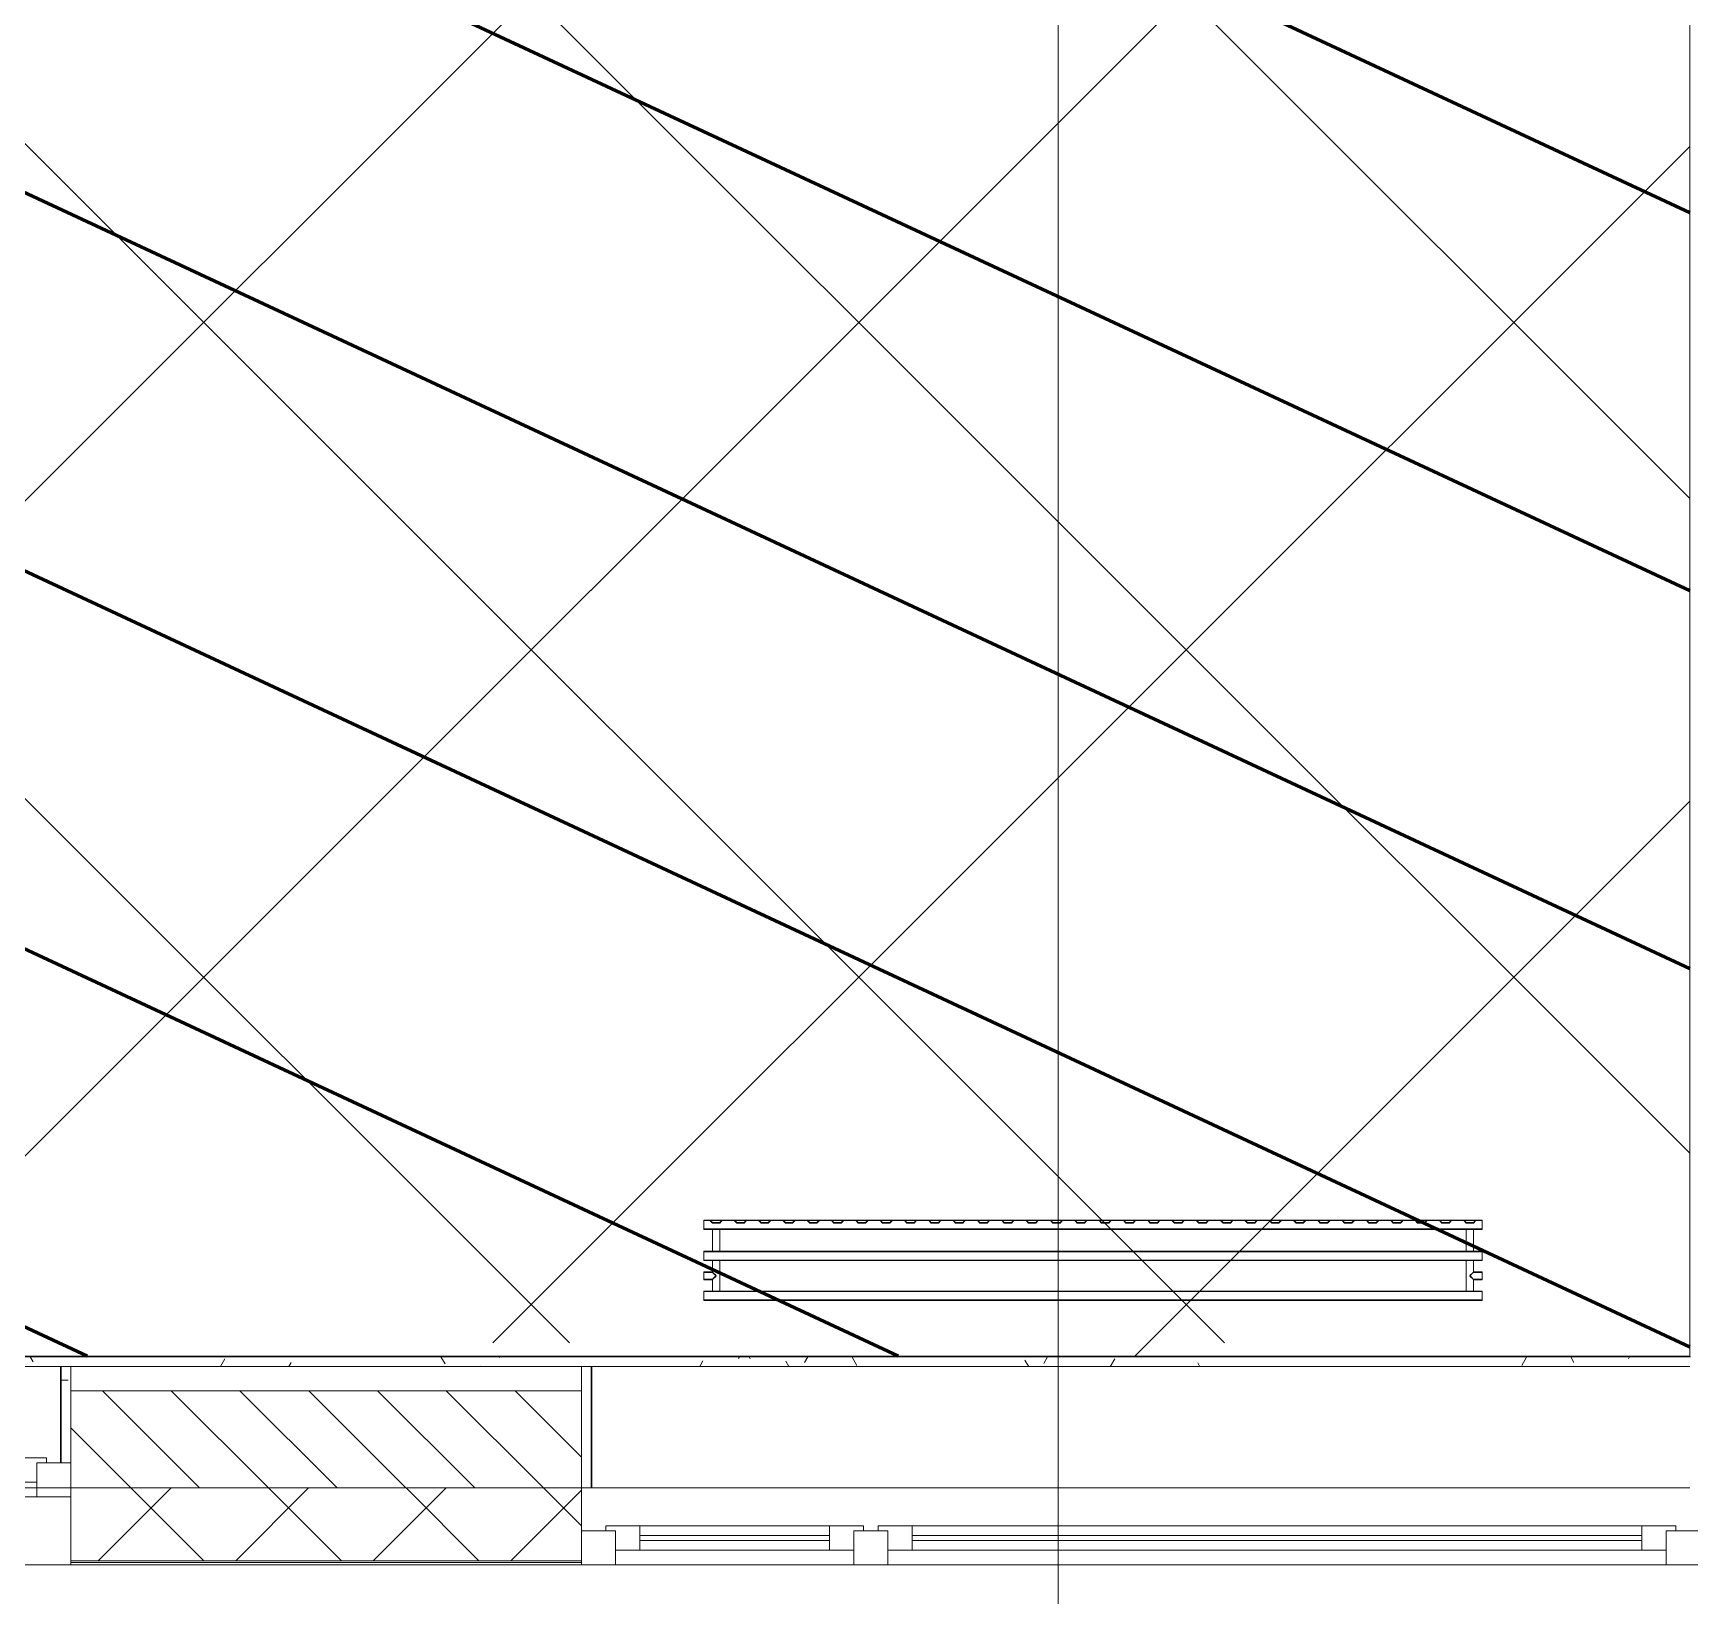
# Model space of a CAD drawing. Header units: millimetres. Extents: x -164500 to 426394, y -23753 to 102118.
# Drawn here: x 252475 to 255881, y -323 to 2892 of the extents above; entities that cross this region are included whole.
import ezdxf

# ---------------------------------------------------------------- set-up
doc = ezdxf.new("R2010")
doc.units = ezdxf.units.MM
for name, color, linetype, lineweight in [('0) шлифовка', 5, 'Continuous', 60), ('5.2) Л-1 Линолеум', 100, 'Continuous', 30), ('A-GLAZ', 7, 'Continuous', 9), ('A-GLAZ-1', 7, 'Continuous', 5), ('A-WALL', 7, 'Continuous', 5), ('I-WALL', 7, 'Continuous', 5), ('Оси', 7, 'Continuous', 9)]:
    doc.layers.add(name, color=color, linetype=linetype, lineweight=lineweight)
for name, color, linetype in [('2) защита вин плитк', 6, 'Continuous'), ('3.1) Наливной пол', 3, 'Continuous'), ('3.2.3) Нал-ой пол 4 вып', 3, 'Continuous')]:
    doc.layers.add(name, color=color, linetype=linetype)
for name, color, linetype, lineweight, true_color in [('A-WALL-1', 9, 'Continuous', 5, 0x808080), ('A-WALL-FNSH-1', 9, 'Continuous', 5, 0x808080), ('M-EQPM-1', 7, 'Continuous', 9, 0xb2b2b2)]:
    doc.layers.add(name, color=color, linetype=linetype, lineweight=lineweight, true_color=true_color)
pattern_1 = [(0, (148772.123, -0.94), (243.84, 60.96), [20.117, -162.763, 20.117, -162.763, -975.36]), (0, (148772.123, -0.94), (243.84, 60.96), [-365.76, 20.117, -345.643, 20.117, -162.763, -426.72]), (0, (148772.123, -0.94), (243.84, 60.96), [-914.4, 20.117, -101.803, 20.117, -284.683]), (120, (148863.563, 29.54), (-174.71291, 180.691634), [20.117, -162.763, 20.117, -162.763, -975.36]), (120, (148863.563, 29.54), (-174.71291, 180.691634), [-365.76, 20.117, -345.643, 20.117, -162.763, -426.72]), (120, (148863.563, 29.54), (-174.71291, 180.691634), [-914.4, 20.117, -101.803, 20.117, -284.683]), (240, (148894.043, 151.46), (-69.12709, -241.651634), [20.117, -162.763, 20.117, -162.763, -975.36]), (240, (148894.043, 151.46), (-69.12709, -241.651634), [-365.76, 20.117, -345.643, 20.117, -162.763, -426.72]), (240, (148894.043, 151.46), (-69.12709, -241.651634), [-914.4, 20.117, -101.803, 20.117, -284.683])]
pattern_2 = [(45, (240701.1, 10378.5), (-1347.04, 1347.04), [])]

# ---------------------------------------------------------------- blocks, each defined once
blk = doc.blocks.new('radiator_prado_classic_z_tip_30_po exemplyaru - Classic Z Тип 30-300-V484-Объем проектирования 2 этажа')
at = {"layer": 'M-EQPM-1'}
for p, q in [((0, 228), (0, 210)), ((1600, 228), (0, 228)), ((0, 210), (0, 228)), ((0, 228), (12.5, 228)), ((0, 210), (1600, 210)), ((17.8, 210), (0, 210)), ((12.5, 228), (37.5, 228)), ((37.5, 228), (12.5, 228)), ((12.5, 228), (37.5, 228)), ((12.5, 228), (17.5, 223)), ((12.5, 228), (17.5, 223)), ((32.5, 223), (17.5, 223)), ((17.5, 223), (32.5, 223)), ((17.5, 210), (17.5, 164)), ((17.5, 210), (17.5, 164)), ((17.8, 210), (17.5, 210)), ((17.5, 210), (17.8, 210)), ((17.8, 210), (17.5, 210)), ((17.5, 210), (32.5, 210)), ((18.5, 210), (17.8, 210)), ((17.8, 210), (18.5, 210)), ((26.9, 210), (17.8, 210)), ((21.2, 210), (18.5, 210)), ((18.5, 210), (32.2, 210)), ((26.9, 210), (21.2, 210)), ((30.3, 210), (26.9, 210)), ((32.2, 210), (26.9, 210)), ((32.2, 210), (30.3, 210)), ((32.5, 210), (32.2, 210)), ((32.2, 210), (32.5, 210)), ((32.5, 210), (32.2, 210)), ((1567.8, 210), (32.2, 210)), ((32.5, 223), (37.5, 228)), ((37.5, 228), (32.5, 223)), ((32.5, 164), (32.5, 210)), ((32.5, 164), (32.5, 210)), ((37.5, 228), (62.5, 228)), ((62.5, 228), (87.5, 228)), ((87.5, 228), (62.5, 228)), ((62.5, 228), (87.5, 228)), ((62.5, 228), (67.5, 223)), ((62.5, 228), (67.5, 223)), ((82.5, 223), (67.5, 223)), ((67.5, 223), (82.5, 223)), ((82.5, 223), (87.5, 228)), ((87.5, 228), (82.5, 223)), ((87.5, 228), (112.5, 228)), ((112.5, 228), (137.5, 228)), ((137.5, 228), (112.5, 228)), ((112.5, 228), (137.5, 228)), ((112.5, 228), (117.5, 223)), ((112.5, 228), (117.5, 223)), ((132.5, 223), (117.5, 223)), ((117.5, 223), (132.5, 223)), ((132.5, 223), (137.5, 228)), ((137.5, 228), (132.5, 223)), ((137.5, 228), (162.5, 228)), ((162.5, 228), (187.5, 228)), ((187.5, 228), (162.5, 228)), ((162.5, 228), (187.5, 228)), ((162.5, 228), (167.5, 223)), ((162.5, 228), (167.5, 223)), ((182.5, 223), (167.5, 223)), ((167.5, 223), (182.5, 223)), ((182.5, 223), (187.5, 228)), ((187.5, 228), (182.5, 223)), ((188.3, 228), (212.5, 228)), ((212.5, 228), (237.5, 228)), ((237.5, 228), (212.5, 228)), ((212.5, 228), (237.5, 228)), ((212.5, 228), (217.5, 223)), ((212.5, 228), (217.5, 223)), ((232.5, 223), (217.5, 223)), ((217.5, 223), (232.5, 223)), ((232.5, 223), (237.5, 228)), ((237.5, 228), (232.5, 223)), ((237.5, 228), (262.5, 228)), ((262.5, 228), (287.5, 228)), ((287.5, 228), (262.5, 228)), ((262.5, 228), (287.5, 228)), ((262.5, 228), (267.5, 223)), ((262.5, 228), (267.5, 223)), ((282.5, 223), (267.5, 223)), ((267.5, 223), (282.5, 223)), ((282.5, 223), (287.5, 228)), ((287.5, 228), (282.5, 223)), ((287.5, 228), (312.5, 228)), ((312.5, 228), (337.5, 228)), ((337.5, 228), (312.5, 228)), ((312.5, 228), (337.5, 228)), ((312.5, 228), (317.5, 223)), ((312.5, 228), (317.5, 223)), ((332.5, 223), (317.5, 223)), ((317.5, 223), (332.5, 223)), ((332.5, 223), (337.5, 228)), ((337.5, 228), (332.5, 223)), ((337.5, 228), (362.5, 228)), ((362.5, 228), (387.5, 228)), ((387.5, 228), (362.5, 228)), ((362.5, 228), (387.5, 228)), ((362.5, 228), (367.5, 223)), ((362.5, 228), (367.5, 223)), ((382.5, 223), (367.5, 223)), ((367.5, 223), (382.5, 223)), ((382.5, 223), (387.5, 228)), ((387.5, 228), (382.5, 223)), ((387.5, 228), (412.5, 228)), ((412.5, 228), (437.5, 228)), ((437.5, 228), (412.5, 228)), ((412.5, 228), (437.5, 228)), ((412.5, 228), (417.5, 223)), ((412.5, 228), (417.5, 223)), ((432.5, 223), (417.5, 223)), ((417.5, 223), (432.5, 223)), ((432.5, 223), (437.5, 228)), ((437.5, 228), (432.5, 223)), ((437.5, 228), (462.5, 228)), ((462.5, 228), (487.5, 228)), ((487.5, 228), (462.5, 228)), ((462.5, 228), (487.5, 228)), ((462.5, 228), (467.5, 223)), ((462.5, 228), (467.5, 223)), ((482.5, 223), (467.5, 223)), ((467.5, 223), (482.5, 223)), ((482.5, 223), (487.5, 228)), ((487.5, 228), (482.5, 223)), ((487.5, 228), (512.5, 228)), ((512.5, 228), (537.5, 228)), ((537.5, 228), (512.5, 228)), ((512.5, 228), (537.5, 228)), ((512.5, 228), (517.5, 223)), ((512.5, 228), (517.5, 223)), ((532.5, 223), (517.5, 223)), ((517.5, 223), (532.5, 223)), ((532.5, 223), (537.5, 228)), ((537.5, 228), (532.5, 223)), ((537.5, 228), (562.5, 228)), ((562.5, 228), (587.5, 228)), ((587.5, 228), (562.5, 228)), ((562.5, 228), (587.5, 228)), ((562.5, 228), (567.5, 223)), ((562.5, 228), (567.5, 223)), ((582.5, 223), (567.5, 223)), ((567.5, 223), (582.5, 223)), ((582.5, 223), (587.5, 228)), ((587.5, 228), (582.5, 223)), ((587.5, 228), (612.5, 228)), ((612.5, 228), (637.5, 228)), ((637.5, 228), (612.5, 228)), ((612.5, 228), (637.5, 228)), ((612.5, 228), (617.5, 223)), ((612.5, 228), (617.5, 223)), ((632.5, 223), (617.5, 223)), ((617.5, 223), (632.5, 223)), ((632.5, 223), (637.5, 228)), ((637.5, 228), (632.5, 223)), ((637.5, 228), (662.5, 228)), ((662.5, 228), (687.5, 228)), ((687.5, 228), (662.5, 228)), ((662.5, 228), (687.5, 228)), ((662.5, 228), (667.5, 223)), ((662.5, 228), (667.5, 223)), ((682.5, 223), (667.5, 223)), ((667.5, 223), (682.5, 223)), ((682.5, 223), (687.5, 228)), ((687.5, 228), (682.5, 223)), ((687.5, 228), (712.5, 228)), ((712.5, 228), (737.5, 228)), ((737.5, 228), (712.5, 228)), ((712.5, 228), (737.5, 228)), ((712.5, 228), (717.5, 223)), ((712.5, 228), (717.5, 223)), ((732.5, 223), (717.5, 223)), ((717.5, 223), (732.5, 223)), ((732.5, 223), (737.5, 228)), ((737.5, 228), (732.5, 223)), ((737.5, 228), (762.5, 228)), ((762.5, 228), (787.5, 228)), ((787.5, 228), (762.5, 228)), ((762.5, 228), (787.5, 228)), ((762.5, 228), (767.5, 223)), ((762.5, 228), (767.5, 223)), ((782.5, 223), (767.5, 223)), ((767.5, 223), (782.5, 223)), ((782.5, 223), (787.5, 228)), ((787.5, 228), (782.5, 223)), ((787.5, 228), (812.5, 228)), ((812.5, 228), (837.5, 228)), ((837.5, 228), (812.5, 228)), ((812.5, 228), (837.5, 228)), ((812.5, 228), (817.5, 223)), ((812.5, 228), (817.5, 223)), ((832.5, 223), (817.5, 223)), ((817.5, 223), (832.5, 223)), ((832.5, 223), (837.5, 228)), ((837.5, 228), (832.5, 223)), ((837.5, 228), (862.5, 228)), ((862.5, 228), (887.5, 228)), ((887.5, 228), (862.5, 228)), ((862.5, 228), (887.5, 228)), ((862.5, 228), (867.5, 223)), ((862.5, 228), (867.5, 223)), ((882.5, 223), (867.5, 223)), ((867.5, 223), (882.5, 223)), ((882.5, 223), (887.5, 228)), ((887.5, 228), (882.5, 223)), ((887.5, 228), (912.5, 228)), ((912.5, 228), (937.5, 228)), ((937.5, 228), (912.5, 228)), ((912.5, 228), (937.5, 228)), ((912.5, 228), (917.5, 223)), ((912.5, 228), (917.5, 223)), ((932.5, 223), (917.5, 223)), ((917.5, 223), (932.5, 223)), ((932.5, 223), (937.5, 228)), ((937.5, 228), (932.5, 223)), ((937.5, 228), (962.5, 228)), ((962.5, 228), (987.5, 228)), ((987.5, 228), (962.5, 228)), ((962.5, 228), (987.5, 228)), ((962.5, 228), (967.5, 223)), ((962.5, 228), (967.5, 223)), ((982.5, 223), (967.5, 223)), ((967.5, 223), (982.5, 223)), ((982.5, 223), (987.5, 228)), ((987.5, 228), (982.5, 223)), ((987.5, 228), (1012.5, 228)), ((1012.5, 228), (1037.5, 228)), ((1037.5, 228), (1012.5, 228)), ((1012.5, 228), (1037.5, 228)), ((1012.5, 228), (1017.5, 223)), ((1012.5, 228), (1017.5, 223)), ((1032.5, 223), (1017.5, 223)), ((1017.5, 223), (1032.5, 223)), ((1032.5, 223), (1037.5, 228)), ((1037.5, 228), (1032.5, 223)), ((1037.5, 228), (1062.5, 228)), ((1062.5, 228), (1087.5, 228)), ((1087.5, 228), (1062.5, 228)), ((1062.5, 228), (1087.5, 228)), ((1062.5, 228), (1067.5, 223)), ((1062.5, 228), (1067.5, 223)), ((1082.5, 223), (1067.5, 223)), ((1067.5, 223), (1082.5, 223)), ((1082.5, 223), (1087.5, 228)), ((1087.5, 228), (1082.5, 223)), ((1087.5, 228), (1112.5, 228)), ((1112.5, 228), (1137.5, 228)), ((1137.5, 228), (1112.5, 228)), ((1112.5, 228), (1137.5, 228)), ((1112.5, 228), (1117.5, 223)), ((1112.5, 228), (1117.5, 223)), ((1132.5, 223), (1117.5, 223)), ((1117.5, 223), (1132.5, 223)), ((1132.5, 223), (1137.5, 228)), ((1137.5, 228), (1132.5, 223)), ((1137.5, 228), (1162.5, 228)), ((1162.5, 228), (1187.5, 228)), ((1187.5, 228), (1162.5, 228)), ((1162.5, 228), (1187.5, 228)), ((1162.5, 228), (1167.5, 223)), ((1162.5, 228), (1167.5, 223)), ((1182.5, 223), (1167.5, 223)), ((1167.5, 223), (1182.5, 223)), ((1182.5, 223), (1187.5, 228)), ((1187.5, 228), (1182.5, 223)), ((1187.5, 228), (1212.5, 228)), ((1212.5, 228), (1237.5, 228)), ((1237.5, 228), (1212.5, 228)), ((1212.5, 228), (1237.5, 228)), ((1212.5, 228), (1217.5, 223)), ((1212.5, 228), (1217.5, 223)), ((1232.5, 223), (1217.5, 223)), ((1217.5, 223), (1232.5, 223)), ((1232.5, 223), (1237.5, 228)), ((1237.5, 228), (1232.5, 223)), ((1237.5, 228), (1262.5, 228)), ((1262.5, 228), (1287.5, 228)), ((1287.5, 228), (1262.5, 228)), ((1262.5, 228), (1287.5, 228)), ((1262.5, 228), (1267.5, 223)), ((1262.5, 228), (1267.5, 223)), ((1282.5, 223), (1267.5, 223)), ((1267.5, 223), (1282.5, 223)), ((1282.5, 223), (1287.5, 228)), ((1287.5, 228), (1282.5, 223)), ((1287.5, 228), (1312.5, 228)), ((1312.5, 228), (1337.5, 228)), ((1337.5, 228), (1312.5, 228)), ((1312.5, 228), (1337.5, 228)), ((1312.5, 228), (1317.5, 223)), ((1312.5, 228), (1317.5, 223)), ((1332.5, 223), (1317.5, 223)), ((1317.5, 223), (1332.5, 223)), ((1332.5, 223), (1337.5, 228)), ((1337.5, 228), (1332.5, 223)), ((1337.5, 228), (1362.5, 228)), ((1362.5, 228), (1387.5, 228)), ((1387.5, 228), (1362.5, 228)), ((1362.5, 228), (1387.5, 228)), ((1362.5, 228), (1367.5, 223)), ((1362.5, 228), (1367.5, 223)), ((1382.5, 223), (1367.5, 223)), ((1367.5, 223), (1382.5, 223)), ((1382.5, 223), (1387.5, 228)), ((1387.5, 228), (1382.5, 223)), ((1387.5, 228), (1412.5, 228)), ((1412.5, 228), (1437.5, 228)), ((1437.5, 228), (1412.5, 228)), ((1412.5, 228), (1437.5, 228)), ((1412.5, 228), (1417.5, 223)), ((1412.5, 228), (1417.5, 223)), ((1432.5, 223), (1417.5, 223)), ((1417.5, 223), (1432.5, 223)), ((1432.5, 223), (1437.5, 228)), ((1437.5, 228), (1432.5, 223)), ((1437.5, 228), (1462.5, 228)), ((1462.5, 228), (1487.5, 228)), ((1487.5, 228), (1462.5, 228)), ((1462.5, 228), (1487.5, 228)), ((1462.5, 228), (1467.5, 223)), ((1462.5, 228), (1467.5, 223)), ((1482.5, 223), (1467.5, 223)), ((1467.5, 223), (1482.5, 223)), ((1482.5, 223), (1487.5, 228)), ((1487.5, 228), (1482.5, 223)), ((1487.5, 228), (1512.5, 228)), ((1512.5, 228), (1537.5, 228)), ((1537.5, 228), (1512.5, 228)), ((1512.5, 228), (1537.5, 228)), ((1512.5, 228), (1517.5, 223)), ((1512.5, 228), (1517.5, 223)), ((1532.5, 223), (1517.5, 223)), ((1517.5, 223), (1532.5, 223)), ((1532.5, 223), (1537.5, 228)), ((1537.5, 228), (1532.5, 223)), ((1537.5, 228), (1562.5, 228)), ((1562.5, 228), (1587.5, 228)), ((1587.5, 228), (1562.5, 228)), ((1562.5, 228), (1587.5, 228)), ((1562.5, 228), (1567.5, 223)), ((1562.5, 228), (1567.5, 223)), ((1582.5, 223), (1567.5, 223)), ((1567.5, 223), (1582.5, 223)), ((1567.5, 210), (1567.5, 164)), ((1567.5, 210), (1567.5, 164)), ((1567.8, 210), (1567.5, 210)), ((1567.5, 210), (1582.5, 210)), ((1567.8, 210), (1567.5, 210)), ((1567.5, 210), (1567.8, 210)), ((1569.7, 210), (1567.8, 210)), ((1582.2, 210), (1567.8, 210)), ((1567.8, 210), (1576.9, 210)), ((1573.1, 210), (1569.7, 210)), ((1582.2, 210), (1573.1, 210)), ((1576.9, 210), (1582.2, 210)), ((1582.5, 210), (1582.2, 210)), ((1582.5, 210), (1582.2, 210)), ((1582.2, 210), (1582.5, 210)), ((1600, 210), (1582.2, 210)), ((1582.5, 223), (1587.5, 228)), ((1587.5, 228), (1582.5, 223)), ((1582.5, 164), (1582.5, 210)), ((1582.5, 164), (1582.5, 210)), ((1587.5, 228), (1600, 228)), ((1600, 210), (1600, 228)), ((1600, 228), (1600, 210)), ((1600, 164), (0, 164)), ((0, 164), (0, 146)), ((0, 146), (0, 164)), ((0, 164), (17.8, 164)), ((0, 146), (1600, 146)), ((18.5, 146), (0, 146)), ((17.8, 164), (17.5, 164)), ((17.5, 164), (17.8, 164)), ((17.8, 164), (17.5, 164)), ((17.5, 164), (32.5, 164)), ((17.5, 146), (17.5, 121.5)), ((17.5, 146), (17.5, 121.5)), ((17.5, 146), (18.5, 146)), ((18.5, 146), (17.5, 146)), ((17.5, 146), (18.5, 146)), ((32.5, 146), (17.5, 146)), ((32.2, 164), (17.8, 164)), ((17.8, 164), (19.7, 164)), ((32.2, 164), (17.8, 164)), ((18.5, 146), (32.2, 146)), ((23.1, 146), (18.5, 146)), ((18.5, 146), (30.3, 146)), ((19.7, 164), (23.1, 164)), ((23.1, 164), (26.9, 164)), ((25, 146), (23.1, 146)), ((32.2, 146), (25, 146)), ((26.9, 164), (32.2, 164)), ((30.3, 146), (32.2, 146)), ((32.5, 164), (32.2, 164)), ((32.2, 164), (32.5, 164)), ((32.5, 164), (32.2, 164)), ((32.2, 164), (1567.8, 164)), ((32.2, 146), (32.5, 146)), ((32.5, 146), (32.2, 146)), ((32.2, 146), (32.5, 146)), ((1567.8, 146), (32.2, 146)), ((32.5, 82), (32.5, 146)), ((32.5, 82), (32.5, 146)), ((1567.8, 164), (1567.5, 164)), ((1567.5, 164), (1582.5, 164)), ((1567.8, 164), (1567.5, 164)), ((1567.5, 164), (1567.8, 164)), ((1567.5, 146), (1567.5, 82)), ((1567.5, 146), (1567.5, 82)), ((1567.5, 146), (1567.8, 146)), ((1582.5, 146), (1567.5, 146)), ((1567.5, 146), (1567.8, 146)), ((1567.8, 146), (1567.5, 146)), ((1569.7, 164), (1567.8, 164)), ((1582.2, 164), (1567.8, 164)), ((1567.8, 164), (1581.5, 164)), ((1567.8, 146), (1575, 146)), ((1567.8, 146), (1581.5, 146)), ((1581.5, 146), (1567.8, 146)), ((1573.1, 164), (1569.7, 164)), ((1582.2, 164), (1573.1, 164)), ((1575, 146), (1578.7, 146)), ((1578.7, 146), (1581.5, 146)), ((1581.5, 164), (1582.2, 164)), ((1581.5, 146), (1582.5, 146)), ((1581.5, 146), (1582.5, 146)), ((1582.5, 146), (1581.5, 146)), ((1600, 146), (1581.5, 146)), ((1582.5, 164), (1582.2, 164)), ((1582.5, 164), (1582.2, 164)), ((1582.2, 164), (1582.5, 164)), ((1582.2, 164), (1600, 164)), ((1582.5, 121.5), (1582.5, 146)), ((1582.5, 121.5), (1582.5, 146)), ((1600, 146), (1600, 164)), ((1600, 164), (1600, 146)), ((17.5, 121.5), (0, 121.5)), ((17.5, 121.5), (0, 121.5)), ((0, 121.5), (0, 120.5)), ((0, 106.5), (0, 121.5)), ((0, 120.5), (0, 107.5)), ((0, 120.5), (0, 119.3)), ((0, 114), (0, 120.5)), ((0, 120.5), (0, 120.5)), ((0, 119.3), (0, 117.8)), ((0, 117.8), (0, 115.9)), ((0, 115.9), (0, 114)), ((0, 114), (0, 112.1)), ((0, 107.5), (0, 114)), ((0, 112.1), (0, 110.3)), ((0, 110.3), (0, 108.7)), ((0, 108.7), (0, 107.5)), ((0, 107.5), (0, 106.5)), ((0, 107.5), (0, 107.5)), ((0, 106.5), (17.5, 106.5)), ((0, 106.5), (17.5, 106.5)), ((17.5, 106.5), (17.5, 82)), ((17.5, 106.5), (17.5, 82)), ((1600, 121.5), (1582.5, 121.5)), ((1600, 121.5), (1582.5, 121.5)), ((1582.5, 82), (1582.5, 106.5)), ((1582.5, 106.5), (1600, 106.5)), ((1582.5, 82), (1582.5, 106.5)), ((1582.5, 106.5), (1600, 106.5)), ((1600, 121.5), (1600, 106.5)), ((1600, 120.5), (1600, 121.5)), ((1600, 121.5), (1600, 120.5)), ((1600, 120.5), (1600, 121.5)), ((1600, 107.5), (1600, 120.5)), ((1600, 120.5), (1600, 107.5)), ((1600, 107.5), (1600, 120.5)), ((1600, 106.5), (1600, 107.5)), ((1600, 107.5), (1600, 106.5)), ((1600, 106.5), (1600, 107.5)), ((1600, 82), (0, 82)), ((0, 82), (0, 64)), ((0, 64), (0, 82)), ((0, 82), (18.5, 82)), ((18.5, 82), (17.5, 82)), ((17.5, 82), (18.5, 82)), ((18.5, 82), (17.5, 82)), ((17.5, 82), (32.5, 82)), ((32.2, 82), (18.5, 82)), ((18.5, 82), (32.2, 82)), ((30.3, 82), (18.5, 82)), ((32.2, 82), (30.3, 82)), ((32.5, 82), (32.2, 82)), ((32.2, 82), (32.5, 82)), ((32.5, 82), (32.2, 82)), ((32.2, 82), (1567.8, 82)), ((1567.8, 82), (1567.5, 82)), ((1567.5, 82), (1582.5, 82)), ((1567.8, 82), (1567.5, 82)), ((1567.5, 82), (1567.8, 82)), ((1571.2, 82), (1567.8, 82)), ((1581.5, 82), (1567.8, 82)), ((1567.8, 82), (1568.5, 82)), ((1568.5, 82), (1581.5, 82)), ((1576.9, 82), (1571.2, 82)), ((1580.3, 82), (1576.9, 82)), ((1581.5, 82), (1580.3, 82)), ((1582.5, 82), (1581.5, 82)), ((1582.5, 82), (1581.5, 82)), ((1581.5, 82), (1582.5, 82)), ((1581.5, 82), (1600, 82)), ((1600, 64), (1600, 82)), ((1600, 82), (1600, 64)), ((1600, 64), (0, 64)), ((0, 64), (1600, 64))]:
    blk.add_line(p, q, dxfattribs=at)
for points, knots in [([(18.5, 120.5), (18.4, 120.6), (18.3, 120.7), (18.1, 120.9), (17.9, 121.1), (17.8, 121.2), (17.7, 121.3), (17.5, 121.5), (17.5, 121.5), (17.5, 121.5)], [0.7142857, 0.7142857, 0.7142857, 0.7142857, 0.75, 0.7857143, 0.8214286, 0.8571429, 0.8928571, 0.9285714, 1, 1, 1, 1]), ([(17.5, 121.5), (17.5, 121.5), (17.5, 121.5), (17.7, 121.3), (17.8, 121.2), (17.9, 121.1), (18.1, 120.9), (18.3, 120.7), (18.4, 120.6), (18.5, 120.5)], [0, 0, 0, 0, 0.0714286, 0.1071429, 0.1428571, 0.1785714, 0.2142857, 0.25, 0.2857143, 0.2857143, 0.2857143, 0.2857143]), ([(17.5, 121.5), (17.5, 121.5), (17.5, 121.5), (17.7, 121.3), (17.8, 121.2), (17.9, 121.1), (18.1, 120.9), (18.3, 120.7), (18.4, 120.6), (18.5, 120.5)], [0, 0, 0, 0, 0.0714286, 0.1071429, 0.1428571, 0.1785714, 0.2142857, 0.25, 0.2857143, 0.2857143, 0.2857143, 0.2857143]), ([(25, 114), (24.5, 114.5), (23.6, 115.4), (22.4, 116.6), (21.6, 117.4), (21.1, 117.9), (20.8, 118.2), (20.5, 118.5), (20.2, 118.8), (19.8, 119.1), (19.6, 119.4), (19.3, 119.7), (19, 120), (18.7, 120.3), (18.5, 120.5), (18.3, 120.7), (18.1, 120.9), (17.9, 121.1), (17.8, 121.2), (17.7, 121.3), (17.5, 121.5), (17.5, 121.5), (17.5, 121.5)], [0, 0, 0, 0, 0.142857, 0.285714, 0.357143, 0.392857, 0.428571, 0.464286, 0.5, 0.535714, 0.571429, 0.607143, 0.642857, 0.678571, 0.714286, 0.75, 0.785714, 0.821429, 0.857143, 0.892857, 0.928571, 1, 1, 1, 1]), ([(17.5, 106.5), (17.5, 106.5), (17.5, 106.5), (17.7, 106.7), (17.8, 106.8), (17.9, 106.9), (18.1, 107.1), (18.3, 107.3), (18.5, 107.5), (18.7, 107.7), (19, 108), (19.3, 108.3), (19.6, 108.6), (19.8, 108.9), (20.3, 109.3), (20.7, 109.7), (21.1, 110.1), (21.6, 110.6), (22.4, 111.4), (23.6, 112.6), (24.5, 113.5), (25, 114)], [0, 0, 0, 0, 0.071429, 0.107143, 0.142857, 0.178571, 0.214286, 0.25, 0.285714, 0.321429, 0.357143, 0.392857, 0.428571, 0.464286, 0.5, 0.571429, 0.607143, 0.642857, 0.714286, 0.857143, 1, 1, 1, 1]), ([(17.5, 106.5), (17.5, 106.5), (17.5, 106.5), (17.7, 106.7), (17.8, 106.8), (17.9, 106.9), (18.1, 107.1), (18.3, 107.3), (18.4, 107.4), (18.5, 107.5)], [0, 0, 0, 0, 0.0714286, 0.1071429, 0.1428571, 0.1785714, 0.2142857, 0.25, 0.2857143, 0.2857143, 0.2857143, 0.2857143]), ([(18.5, 107.5), (18.4, 107.4), (18.3, 107.3), (18.1, 107.1), (17.9, 106.9), (17.8, 106.8), (17.7, 106.7), (17.5, 106.5), (17.5, 106.5), (17.5, 106.5)], [0.7142857, 0.7142857, 0.7142857, 0.7142857, 0.75, 0.7857143, 0.8214286, 0.8571429, 0.8928571, 0.9285714, 1, 1, 1, 1]), ([(18.5, 107.5), (18.4, 107.4), (18.3, 107.3), (18.1, 107.1), (17.9, 106.9), (17.8, 106.8), (17.7, 106.7), (17.5, 106.5), (17.5, 106.5), (17.5, 106.5)], [0.7142857, 0.7142857, 0.7142857, 0.7142857, 0.75, 0.7857143, 0.8214286, 0.8571429, 0.8928571, 0.9285714, 1, 1, 1, 1]), ([(22.1, 116.9), (21.9, 117.1), (21.6, 117.4), (21.1, 117.9), (20.8, 118.2), (20.5, 118.5), (20.2, 118.8), (19.9, 119.2), (19.7, 119.3), (19.6, 119.4)], [0.2857143, 0.2857143, 0.2857143, 0.2857143, 0.3571429, 0.3928571, 0.4285714, 0.4642857, 0.5, 0.5357143, 0.5714286, 0.5714286, 0.5714286, 0.5714286]), ([(19.6, 119.4), (19.7, 119.3), (19.9, 119.2), (20.3, 118.7), (20.7, 118.3), (21.1, 117.9), (21.6, 117.4), (21.9, 117.1), (22.1, 116.9)], [0.4285714, 0.4285714, 0.4285714, 0.4285714, 0.4642857, 0.5, 0.5714286, 0.6071429, 0.6428571, 0.7142857, 0.7142857, 0.7142857, 0.7142857]), ([(19.6, 119.4), (19.7, 119.3), (19.8, 119.1), (20.3, 118.7), (20.7, 118.3), (21.1, 117.9), (21.6, 117.4), (21.9, 117.1), (22.1, 116.9)], [0.4285714, 0.4285714, 0.4285714, 0.4285714, 0.4642857, 0.5, 0.5714286, 0.6071429, 0.6428571, 0.7142857, 0.7142857, 0.7142857, 0.7142857]), ([(19.6, 108.6), (19.7, 108.7), (19.9, 108.8), (20.3, 109.3), (20.7, 109.7), (21.1, 110.1), (21.6, 110.6), (21.9, 110.9), (22.1, 111.1)], [0.4285714, 0.4285714, 0.4285714, 0.4285714, 0.4642857, 0.5, 0.5714286, 0.6071429, 0.6428571, 0.7142857, 0.7142857, 0.7142857, 0.7142857]), ([(22.1, 111.1), (21.9, 110.9), (21.6, 110.6), (21.1, 110.1), (20.8, 109.8), (20.5, 109.5), (20.2, 109.2), (19.9, 108.8), (19.7, 108.7), (19.6, 108.6)], [0.2857143, 0.2857143, 0.2857143, 0.2857143, 0.3571429, 0.3928571, 0.4285714, 0.4642857, 0.5, 0.5357143, 0.5714286, 0.5714286, 0.5714286, 0.5714286]), ([(22.1, 111.1), (21.9, 110.9), (21.6, 110.6), (21.1, 110.1), (20.8, 109.8), (20.5, 109.5), (20.2, 109.2), (19.8, 108.9), (19.7, 108.7), (19.6, 108.6)], [0.2857143, 0.2857143, 0.2857143, 0.2857143, 0.3571429, 0.3928571, 0.4285714, 0.4642857, 0.5, 0.5357143, 0.5714286, 0.5714286, 0.5714286, 0.5714286]), ([(1575, 114), (1575.5, 114.5), (1576.4, 115.4), (1577.6, 116.6), (1578.4, 117.4), (1578.9, 117.9), (1579.2, 118.2), (1579.5, 118.5), (1579.8, 118.8), (1580.1, 119.2), (1580.4, 119.4), (1580.7, 119.7), (1581, 120), (1581.3, 120.3), (1581.5, 120.5), (1581.7, 120.7), (1581.9, 120.9), (1582.1, 121.1), (1582.2, 121.2), (1582.3, 121.3), (1582.5, 121.5), (1582.5, 121.5), (1582.5, 121.5)], [0, 0, 0, 0, 0.142857, 0.285714, 0.357143, 0.392857, 0.428571, 0.464286, 0.5, 0.535714, 0.571429, 0.607143, 0.642857, 0.678571, 0.714286, 0.75, 0.785714, 0.821429, 0.857143, 0.892857, 0.928571, 1, 1, 1, 1]), ([(1582.5, 106.5), (1582.5, 106.5), (1582.5, 106.5), (1582.3, 106.7), (1582.2, 106.8), (1582.1, 106.9), (1581.9, 107.1), (1581.7, 107.3), (1581.5, 107.5), (1581.3, 107.7), (1581, 108), (1580.7, 108.3), (1580.4, 108.6), (1580.1, 108.8), (1579.7, 109.3), (1579.3, 109.7), (1578.9, 110.1), (1578.4, 110.6), (1577.6, 111.4), (1576.4, 112.6), (1575.5, 113.5), (1575, 114)], [0, 0, 0, 0, 0.071429, 0.107143, 0.142857, 0.178571, 0.214286, 0.25, 0.285714, 0.321429, 0.357143, 0.392857, 0.428571, 0.464286, 0.5, 0.571429, 0.607143, 0.642857, 0.714286, 0.857143, 1, 1, 1, 1]), ([(1580.4, 119.4), (1580.3, 119.3), (1580.1, 119.2), (1579.7, 118.7), (1579.3, 118.3), (1578.9, 117.9), (1578.4, 117.4), (1578.1, 117.1), (1577.9, 116.9)], [0.4285714, 0.4285714, 0.4285714, 0.4285714, 0.4642857, 0.5, 0.5714286, 0.6071429, 0.6428571, 0.7142857, 0.7142857, 0.7142857, 0.7142857]), ([(1577.9, 116.9), (1578.1, 117.1), (1578.4, 117.4), (1578.9, 117.9), (1579.2, 118.2), (1579.5, 118.5), (1579.8, 118.8), (1580.1, 119.2), (1580.3, 119.3), (1580.4, 119.4)], [0.2857143, 0.2857143, 0.2857143, 0.2857143, 0.3571429, 0.3928571, 0.4285714, 0.4642857, 0.5, 0.5357143, 0.5714286, 0.5714286, 0.5714286, 0.5714286]), ([(1579.2, 118.2), (1579.1, 118.1), (1578.9, 117.9), (1578.4, 117.4), (1578.1, 117.1), (1577.9, 116.9)], [0.5714286, 0.5714286, 0.5714286, 0.5714286, 0.6071429, 0.6428571, 0.7142857, 0.7142857, 0.7142857, 0.7142857]), ([(1577.9, 111.1), (1578.1, 110.9), (1578.4, 110.6), (1578.9, 110.1), (1579.2, 109.8), (1579.5, 109.5), (1579.8, 109.2), (1580.1, 108.8), (1580.3, 108.7), (1580.4, 108.6)], [0.2857143, 0.2857143, 0.2857143, 0.2857143, 0.3571429, 0.3928571, 0.4285714, 0.4642857, 0.5, 0.5357143, 0.5714286, 0.5714286, 0.5714286, 0.5714286]), ([(1577.9, 111.1), (1578.1, 110.9), (1578.4, 110.6), (1578.9, 110.1), (1579.2, 109.8), (1579.5, 109.5), (1579.8, 109.2), (1580.1, 108.8), (1580.3, 108.7), (1580.4, 108.6)], [0.2857143, 0.2857143, 0.2857143, 0.2857143, 0.3571429, 0.3928571, 0.4285714, 0.4642857, 0.5, 0.5357143, 0.5714286, 0.5714286, 0.5714286, 0.5714286]), ([(1580.4, 108.6), (1580.3, 108.7), (1580.1, 108.8), (1579.7, 109.3), (1579.3, 109.7), (1578.9, 110.1), (1578.4, 110.6), (1578.1, 110.9), (1577.9, 111.1)], [0.4285714, 0.4285714, 0.4285714, 0.4285714, 0.4642857, 0.5, 0.5714286, 0.6071429, 0.6428571, 0.7142857, 0.7142857, 0.7142857, 0.7142857]), ([(1580.4, 119.4), (1580.3, 119.3), (1580.1, 119.2), (1579.7, 118.7), (1579.4, 118.4), (1579.2, 118.2)], [0.4285714, 0.4285714, 0.4285714, 0.4285714, 0.4642857, 0.5, 0.5714286, 0.5714286, 0.5714286, 0.5714286]), ([(1582.5, 121.5), (1582.5, 121.5), (1582.5, 121.5), (1582.3, 121.3), (1582.2, 121.2), (1582.1, 121.1), (1581.9, 120.9), (1581.7, 120.7), (1581.6, 120.6), (1581.5, 120.5)], [0, 0, 0, 0, 0.0714286, 0.1071429, 0.1428571, 0.1785714, 0.2142857, 0.25, 0.2857143, 0.2857143, 0.2857143, 0.2857143]), ([(1582.5, 121.5), (1582.5, 121.5), (1582.5, 121.5), (1582.3, 121.3), (1582.2, 121.2), (1582.1, 121.1), (1581.9, 120.9), (1581.7, 120.7), (1581.6, 120.6), (1581.5, 120.5)], [0, 0, 0, 0, 0.0714286, 0.1071429, 0.1428571, 0.1785714, 0.2142857, 0.25, 0.2857143, 0.2857143, 0.2857143, 0.2857143]), ([(1581.5, 120.5), (1581.6, 120.6), (1581.7, 120.7), (1581.9, 120.9), (1582.1, 121.1), (1582.2, 121.2), (1582.3, 121.3), (1582.5, 121.5), (1582.5, 121.5), (1582.5, 121.5)], [0.7142857, 0.7142857, 0.7142857, 0.7142857, 0.75, 0.7857143, 0.8214286, 0.8571429, 0.8928571, 0.9285714, 1, 1, 1, 1]), ([(1581.5, 107.5), (1581.6, 107.4), (1581.7, 107.3), (1581.9, 107.1), (1582.1, 106.9), (1582.2, 106.8), (1582.3, 106.7), (1582.5, 106.5), (1582.5, 106.5), (1582.5, 106.5)], [0.7142857, 0.7142857, 0.7142857, 0.7142857, 0.75, 0.7857143, 0.8214286, 0.8571429, 0.8928571, 0.9285714, 1, 1, 1, 1]), ([(1581.5, 107.5), (1581.6, 107.4), (1581.7, 107.3), (1581.9, 107.1), (1582.1, 106.9), (1582.2, 106.8), (1582.3, 106.7), (1582.5, 106.5), (1582.5, 106.5), (1582.5, 106.5)], [0.7142857, 0.7142857, 0.7142857, 0.7142857, 0.75, 0.7857143, 0.8214286, 0.8571429, 0.8928571, 0.9285714, 1, 1, 1, 1]), ([(1582.5, 106.5), (1582.5, 106.5), (1582.5, 106.5), (1582.3, 106.7), (1582.2, 106.8), (1582.1, 106.9), (1581.9, 107.1), (1581.7, 107.3), (1581.6, 107.4), (1581.5, 107.5)], [0, 0, 0, 0, 0.0714286, 0.1071429, 0.1428571, 0.1785714, 0.2142857, 0.25, 0.2857143, 0.2857143, 0.2857143, 0.2857143])]:
    blk.add_open_spline(points, degree=3, knots=knots, dxfattribs=at)
for points in [[(19.6, 119.4), (19.5, 119.5), (19.3, 119.7), (19, 120), (18.7, 120.3), (18.6, 120.4), (18.5, 120.5)], [(18.5, 120.5), (18.6, 120.4), (18.7, 120.3), (19, 120), (19.3, 119.7), (19.5, 119.5), (19.6, 119.4)], [(18.5, 120.5), (18.6, 120.4), (18.7, 120.3), (19, 120), (19.3, 119.7), (19.5, 119.5), (19.6, 119.4)], [(18.5, 107.5), (18.6, 107.6), (18.7, 107.7), (19, 108), (19.3, 108.3), (19.5, 108.5), (19.6, 108.6)], [(19.6, 108.6), (19.5, 108.5), (19.3, 108.3), (19, 108), (18.7, 107.7), (18.6, 107.6), (18.5, 107.5)], [(19.6, 108.6), (19.5, 108.5), (19.3, 108.3), (19, 108), (18.7, 107.7), (18.6, 107.6), (18.5, 107.5)], [(25, 114), (24.5, 114.5), (23.6, 115.4), (22.6, 116.4), (22.1, 116.9)], [(22.1, 116.9), (22.6, 116.4), (23.6, 115.4), (24.5, 114.5), (25, 114)], [(22.1, 116.9), (22.6, 116.4), (23.6, 115.4), (24.5, 114.5), (25, 114)], [(22.1, 111.1), (22.6, 111.6), (23.6, 112.6), (24.5, 113.5), (25, 114)], [(25, 114), (24.5, 113.5), (23.6, 112.6), (22.6, 111.6), (22.1, 111.1)], [(25, 114), (24.5, 113.5), (23.6, 112.6), (22.6, 111.6), (22.1, 111.1)], [(1577.9, 116.9), (1577.4, 116.4), (1576.4, 115.4), (1575.5, 114.5), (1575, 114)], [(1577.9, 116.9), (1577.4, 116.4), (1576.4, 115.4), (1575.5, 114.5), (1575, 114)], [(1575, 114), (1575.5, 114.5), (1576.4, 115.4), (1577.4, 116.4), (1577.9, 116.9)], [(1575, 114), (1575.5, 113.5), (1576.4, 112.6), (1577.4, 111.6), (1577.9, 111.1)], [(1575, 114), (1575.5, 113.5), (1576.4, 112.6), (1577.4, 111.6), (1577.9, 111.1)], [(1577.9, 111.1), (1577.4, 111.6), (1576.4, 112.6), (1575.5, 113.5), (1575, 114)], [(1581.5, 120.5), (1581.4, 120.4), (1581.3, 120.3), (1581, 120), (1580.7, 119.7), (1580.5, 119.5), (1580.4, 119.4)], [(1581.5, 120.5), (1581.4, 120.4), (1581.3, 120.3), (1581, 120), (1580.7, 119.7), (1580.5, 119.5), (1580.4, 119.4)], [(1580.4, 119.4), (1580.5, 119.5), (1580.7, 119.7), (1581, 120), (1581.3, 120.3), (1581.4, 120.4), (1581.5, 120.5)], [(1580.4, 108.6), (1580.5, 108.5), (1580.7, 108.3), (1581, 108), (1581.3, 107.7), (1581.4, 107.6), (1581.5, 107.5)], [(1580.4, 108.6), (1580.5, 108.5), (1580.7, 108.3), (1581, 108), (1581.3, 107.7), (1581.4, 107.6), (1581.5, 107.5)], [(1581.5, 107.5), (1581.4, 107.6), (1581.3, 107.7), (1581, 108), (1580.7, 108.3), (1580.5, 108.5), (1580.4, 108.6)]]:
    blk.add_open_spline(points, degree=3, dxfattribs=at)
blk = doc.blocks.new('120_Окно_СКБ_2Ст_Фрамуга сверху - 120_Окно_СКБ_2Ст_2300х2500_h_ ДОО-22877051-Объем проектирования 2 этажа')
at = {"layer": 'A-GLAZ'}
for p, q in [((-1150, 13), (-1150, 83)), ((-1150, 83), (-1080, 83)), ((-1080, 83), (-1080, 13)), ((520, 13), (520, 83)), ((520, 83), (590, 83)), ((590, 83), (590, 13)), ((1080, 13), (1080, 83)), ((1080, 83), (1150, 83)), ((1150, 83), (1150, 13)), ((520, 53), (-1080, 53)), ((-1080, 53), (-1080, 13)), ((-1030, 3), (-1030, 53)), ((470, 3), (470, 53)), ((520, 13), (520, 53)), ((1080, 53), (590, 53)), ((590, 53), (590, 13)), ((640, 3), (640, 53)), ((1030, 3), (1030, 53)), ((1080, 13), (1080, 53)), ((-1080, 13), (-1150, 13)), ((-1080, 13), (-1100, 13)), ((-1100, 13), (-1100, 3)), ((-1100, 3), (540, 3)), ((540, 3), (-1100, 3)), ((590, 13), (520, 13)), ((540, 13), (520, 13)), ((540, 3), (540, 13)), ((590, 13), (570, 13)), ((570, 13), (570, 3)), ((570, 3), (1100, 3)), ((1100, 3), (570, 3)), ((1150, 13), (1080, 13)), ((1100, 13), (1080, 13)), ((1100, 3), (1100, 13))]:
    blk.add_line(p, q, dxfattribs=at)
at = {"layer": 'A-GLAZ-1'}
for p, q in [((1150, 83), (-1150, 83)), ((-1080, 83), (1080, 83)), ((-1150, 13), (-1100, 13)), ((-1030, 33), (470, 33)), ((470, 23), (-1030, 23)), ((540, 13), (570, 13)), ((540, 13), (570, 13)), ((640, 33), (1030, 33)), ((1030, 23), (640, 23)), ((1100, 13), (1150, 13))]:
    blk.add_line(p, q, dxfattribs=at)
blk = doc.blocks.new('120_Окно_СКБ_1Ст - 120_Окно_СКБ_1Ст 900х2500_h_ с форточкой-V406-Объем проектирования 2 этажа')
at = {"layer": 'A-GLAZ'}
for p, q in [((-450, -127), (-450, -57)), ((-450, -57), (-380, -57)), ((-380, -57), (-380, -127)), ((380, -127), (380, -57)), ((380, -57), (450, -57)), ((450, -57), (450, -127)), ((380, -87), (-380, -87)), ((-380, -87), (-380, -127)), ((-330, -137), (-330, -87)), ((330, -137), (330, -87)), ((380, -127), (380, -87)), ((-380, -127), (-450, -127)), ((-380, -127), (-400, -127)), ((-400, -127), (-400, -137)), ((450, -127), (380, -127)), ((400, -127), (380, -127)), ((400, -137), (400, -127)), ((-400, -137), (400, -137)), ((400, -137), (-400, -137))]:
    blk.add_line(p, q, dxfattribs=at)
at = {"layer": 'A-GLAZ-1'}
for p, q in [((450, -57), (-450, -57)), ((-430, -127), (-400, -127)), ((-330, -107), (330, -107)), ((330, -117), (-330, -117)), ((400, -127), (430, -127))]:
    blk.add_line(p, q, dxfattribs=at)

msp = doc.modelspace()

# ---------------------------------------------------------------- hatches: boundary and pattern name
at = {"layer": '0) шлифовка', "true_color": 0x2776bb}
h = msp.add_hatch(dxfattribs=at)
h.set_pattern_fill('ANSI31', color=152, scale=222, angle=110)
h.set_pattern_definition([(155, (240701.1, 10378.45), (-297.882, -638.81), [])])
h.paths.add_polyline_path([(255881.123, 10378.059), (253867.123, 10378.059), (252417.123, 10378.453), (252417.123, 10378.059), (250403.123, 10378.059), (250403.123, 5158.059), (250382.123, 5158.059), (250382.123, 2970), (250390.123, 2970), (250390.123, 2915), (250422.123, 2915), (250422.123, 2855), (250382.123, 2855), (250382.123, 1565), (250392.123, 1575), (250422.123, 1575), (250422.123, 1515), (250390.123, 1515), (250390.123, 1460), (250382.123, 521), (250758.123, 521), (250758.123, 171), (255881.123, 171)])
at = {"layer": '2) защита вин плитк'}
h = msp.add_hatch(dxfattribs=at)
h.set_pattern_fill('ANSI31', color=256, scale=600)
h.set_pattern_definition(pattern_2)
h.paths.add_polyline_path([(255881.123, 10378.059), (253867.123, 10378.059), (252417.123, 10378.453), (252417.123, 10378.059), (250403.123, 10378.059), (250403.123, 5158.059), (250382.123, 5158.059), (250382.123, 2970), (250390.123, 2970), (250390.123, 2915), (250422.123, 2915), (250422.123, 2855), (250382.123, 2855), (250382.123, 1565), (250392.123, 1575), (250422.123, 1575), (250422.123, 1515), (250390.123, 1515), (250390.123, 1460), (250382.123, 521), (250758.123, 521), (250758.123, 171), (255881.123, 171)])
h = msp.add_hatch(dxfattribs=at)
h.set_pattern_fill('ANSI31', color=256, scale=600)
h.set_pattern_definition(pattern_2)
h.paths.add_polyline_path([(255881.123, 10378.059), (253867.123, 10378.059), (252417.123, 10378.453), (252417.123, 10378.059), (250403.123, 10378.059), (250403.123, 5158.059), (250382.123, 5158.059), (250382.123, 2970), (250390.123, 2970), (250390.123, 2915), (250422.123, 2915), (250422.123, 2855), (250382.123, 2855), (250382.123, 1565), (250392.123, 1575), (250422.123, 1575), (250422.123, 1515), (250390.123, 1515), (250390.123, 1460), (250382.123, 521), (250758.123, 521), (250758.123, 171), (255881.123, 171)])
at = {"layer": '3.1) Наливной пол'}
h = msp.add_hatch(dxfattribs=at)
h.set_pattern_fill('ANSI31', color=256, scale=600)
h.set_pattern_definition(pattern_2)
h.paths.add_polyline_path([(255881.123, 10378.059), (253867.123, 10378.059), (252417.123, 10378.453), (252417.123, 10378.059), (250403.123, 10378.059), (250403.123, 5158.059), (250382.123, 5158.059), (250382.123, 2970), (250390.123, 2970), (250390.123, 2915), (250422.123, 2915), (250422.123, 2855), (250382.123, 2855), (250382.123, 1565), (250392.123, 1575), (250422.123, 1575), (250422.123, 1515), (250390.123, 1515), (250390.123, 1460), (250382.123, 521), (250758.123, 521), (250758.123, 171), (255881.123, 171)])
at = {"layer": '3.2.3) Нал-ой пол 4 вып'}
h = msp.add_hatch(dxfattribs=at)
h.set_pattern_fill('ANSI31', color=256, scale=600)
h.set_pattern_definition(pattern_2)
h.paths.add_polyline_path([(255881.123, 10378.059), (253867.123, 10378.059), (252417.123, 10378.453), (252417.123, 10378.059), (250403.123, 10378.059), (250403.123, 5158.059), (250382.123, 5158.059), (250382.123, 2970), (250390.123, 2970), (250390.123, 2915), (250422.123, 2915), (250422.123, 2855), (250382.123, 2855), (250382.123, 1565), (250392.123, 1575), (250422.123, 1575), (250422.123, 1515), (250390.123, 1515), (250390.123, 1460), (250382.123, 521), (250758.123, 521), (250758.123, 171), (255881.123, 171)])
at = {"layer": '5.2) Л-1 Линолеум'}
h = msp.add_hatch(dxfattribs=at)
h.set_pattern_fill('ANSI37', color=256, scale=300)
h.set_pattern_definition([(45, (240701.1, 10378.5), (-673.52, 673.52), []), (135, (240701.1, 10378.5), (-673.52, -673.52), [])])
h.paths.add_polyline_path([(255881.123, 10404.798), (253867.123, 10404.798), (252417.123, 10405.192), (252417.123, 10404.798), (250403.123, 10404.798), (250403.123, 5184.798), (250382.123, 5184.798), (250382.123, 2996.74), (250390.123, 2996.74), (250390.123, 2941.74), (250422.123, 2941.74), (250422.123, 2881.74), (250382.123, 2881.74), (250382.123, 1591.74), (250392.123, 1601.74), (250422.123, 1601.74), (250422.123, 1541.74), (250390.123, 1541.74), (250390.123, 1486.74), (250382.123, 547.74), (250758.123, 547.74), (250758.123, 197.74), (255881.123, 197.74)])
at = {"layer": 'A-WALL'}
h = msp.add_hatch(dxfattribs=at)
h.set_pattern_fill('FP_2', color=256, style=0, pattern_type=2)
h.set_pattern_definition([(135, (148772.12, -0.94), (-70.71068, -70.71068), [])])
h.paths.add_polyline_path([(249602.123, -100.941), (250502.123, -100.941), (250502.123, 99.059), (249602.123, 99.059), (249602.123, 56.401)])
h.paths.add_polyline_path([(240702.123, -100.941), (241502.123, -100.941), (241502.123, 99.059), (240702.123, 99.059), (240702.123, -48.941)])
h.paths.add_polyline_path([(258522.123, -100.941), (259002.123, -100.941), (259002.123, 99.059), (257702.123, 99.059), (257702.123, -100.941), (258442.123, -100.941)])
h.paths.add_polyline_path([(252957.955, -100.941), (253602.123, -100.941), (253602.123, 99.059), (252552.123, 99.059), (252552.123, -100.941)])
h.paths.add_polyline_path([(271602.123, -100.941), (271602.123, 99.059), (270802.123, 99.059), (270802.123, -100.941), (271026.314, -100.941)])
h.paths.add_polyline_path([(243552.123, -100.941), (243552.123, 99.059), (243302.123, 99.059), (243302.123, -100.941)])
h.paths.add_polyline_path([(244452.123, -100.941), (247802.123, -100.941), (247802.123, 99.059), (244452.123, 99.059), (244452.123, 63.344)])
h.paths.add_polyline_path([(267602.123, -100.941), (268102.123, -100.941), (268102.123, 99.059), (267602.123, 99.059), (267602.123, -2.176)])
h.paths.add_polyline_path([(251652.123, -100.941), (251652.123, 99.059), (251402.123, 99.059), (251402.123, -100.941), (251512.486, -100.941)])
h.paths.add_polyline_path([(264402.123, -100.941), (264402.123, 99.059), (263352.123, 99.059), (263352.123, -100.941), (263798.97, -100.941)])
h.paths.add_polyline_path([(262202.123, -100.941), (262452.123, -100.941), (262452.123, 99.059), (262202.123, 99.059), (262202.123, -85.038)])
h = msp.add_hatch(dxfattribs=at)
h.set_pattern_fill('FP_24', color=256, style=0, pattern_type=2)
h.set_pattern_definition([(45, (148772.12, -0.94), (-141.42136, 141.42136), []), (135, (148772.12, -0.94), (-141.42136, -141.42136), [])])
h.paths.add_polyline_path([(273849.239, -250.941), (273852.123, -250.941), (273852.123, -100.941), (272502.123, -100.941), (272502.123, -250.941), (273704.411, -250.941)])
h.paths.add_polyline_path([(269902.123, -250.941), (269902.123, -100.941), (269002.123, -100.941), (269002.123, -250.941), (269782.123, -250.941)])
h.paths.add_polyline_path([(270802.123, -250.941), (271602.123, -250.941), (271602.123, -100.941), (270802.123, -100.941)])
h.paths.add_polyline_path([(268102.123, -250.941), (268102.123, -100.941), (266702.123, -100.941), (266702.123, -250.941), (267930.123, -250.941)])
h.paths.add_polyline_path([(262202.123, -250.941), (262452.123, -250.941), (262452.123, -100.941), (261302.123, -100.941), (261302.123, -250.941), (261630.767, -250.941)])
h.paths.add_polyline_path([(263352.123, -250.941), (264402.123, -250.941), (264402.123, -100.941), (263352.123, -100.941)])
h.paths.add_polyline_path([(256571.627, -250.941), (256802.123, -250.941), (256802.123, -100.941), (255902.123, -100.941), (255902.123, -250.941)])
h.paths.add_polyline_path([(257702.123, -250.941), (259002.123, -250.941), (259002.123, -100.941), (257702.123, -100.941)])
h.paths.add_polyline_path([(253602.123, -250.941), (253602.123, -100.941), (252552.123, -100.941), (252552.123, -250.941), (252957.955, -250.941)])
h.paths.add_polyline_path([(251652.123, -250.941), (251652.123, -100.941), (249602.123, -100.941), (249602.123, -250.941), (251512.486, -250.941)])
h.paths.add_polyline_path([(248621.548, -250.941), (248702.123, -250.941), (248702.123, -100.941), (244452.123, -100.941), (244452.123, -250.941), (247898.814, -250.941)])
h.paths.add_polyline_path([(242839.673, -250.941), (243552.123, -250.941), (243552.123, -100.941), (242402.123, -100.941), (242402.123, -250.941)])
h.paths.add_polyline_path([(241502.123, -250.941), (241502.123, -100.941), (240702.123, -100.941), (240702.123, -250.941), (241394.205, -250.941)])
h.paths.add_polyline_path([(239802.123, -250.941), (239802.123, -100.941), (237982.123, -100.941), (237982.123, -250.941), (239226.002, -250.941)])
at = {"layer": 'I-WALL'}
h = msp.add_hatch(dxfattribs=at)
h.set_pattern_fill('FP_191', color=256, style=0, pattern_type=2)
h.set_pattern_definition(pattern_1)
h.paths.add_polyline_path([(252957.955, 149.059), (255881.123, 149.577), (255881.123, 169.059), (250737.123, 169.059), (250737.123, 149.059), (252596.588, 149.059)])
h = msp.add_hatch(dxfattribs=at)
h.set_pattern_fill('FP_191', color=256, style=0, pattern_type=2)
h.set_pattern_definition(pattern_1)
h.paths.add_polyline_path([(252532.123, -48.941), (252552.123, -48.941), (252552.123, 149.059), (252532.123, 149.059), (252532.123, -38.941)])

# ---------------------------------------------------------------- linework, layer by layer
at = {"layer": 'A-WALL'}
for p, q in [((252552.123, -100.941), (253622.123, -100.941)), ((253602.123, -100.941), (252552.123, -100.941)), ((252552.123, -258.941), (251652.123, -258.941)), ((252552.123, -250.941), (253602.123, -250.941)), ((252552.123, -253.941), (253602.123, -253.941)), ((255902.123, -258.941), (253602.123, -258.941))]:
    msp.add_line(p, q, dxfattribs=at)
at = {"layer": 'A-WALL-1'}
for p, q in [((251402.123, 149.059), (255881.123, 149.059)), ((252532.123, 149.059), (252532.123, -48.941)), ((252552.123, -48.941), (252552.123, 149.059)), ((253622.123, 149.059), (253602.123, 149.059)), ((253602.123, 149.059), (253602.123, -250.941)), ((253622.123, -100.941), (253622.123, 149.059)), ((255882.123, 169.059), (255881.123, 169.059)), ((253602.123, 99.059), (252552.123, 99.059)), ((252552.123, 99.059), (252552.123, -250.941)), ((252532.123, -48.941), (252552.123, -48.941))]:
    msp.add_line(p, q, dxfattribs=at)
at = {"layer": 'A-WALL-FNSH-1'}
for p, q in [((255881.123, 10378.059), (255881.123, 170.059)), ((250757.123, 169.059), (255881.123, 169.059)), ((255881.123, 170.059), (250758.123, 170.059)), ((252531.123, 149.059), (252531.123, -48.941)), ((253623.123, 149.059), (253622.123, 149.059)), ((253623.123, -100.941), (253623.123, 149.059)), ((252531.123, -48.941), (252532.123, -48.941)), ((253622.123, -100.941), (253623.123, -100.941)), ((252552.123, -250.941), (252552.123, -258.941)), ((252552.123, -258.941), (253602.123, -258.941)), ((253602.123, -258.941), (253602.123, -250.941))]:
    msp.add_line(p, q, dxfattribs=at)
at = {"layer": 'I-WALL'}
for p, q in [((252552.123, -100.941), (251652.123, -100.941)), ((255881.123, -100.941), (253622.123, -100.941))]:
    msp.add_line(p, q, dxfattribs=at)
at = {"layer": 'Оси'}
msp.add_lwpolyline([(254582.123, -1907.2), (254582.123, 3092.8), (254582.123, 17027.345), (254582.123, 22027.345)], dxfattribs=at)

# ---------------------------------------------------------------- block references
at = {"layer": 'A-GLAZ', "color": 3, "rotation": 180}
for name, p in [('120_Окно_СКБ_1Ст - 120_Окно_СКБ_1Ст 900х2500_h_ с форточкой-V406-Объем проектирования 2 этажа', (252102.123, -175.941)), ('120_Окно_СКБ_2Ст_Фрамуга сверху - 120_Окно_СКБ_2Ст_2300х2500_h_ ДОО-22877051-Объем проектирования 2 этажа', (254752.123, -175.941))]:
    msp.add_blockref(name, p, dxfattribs=at)
at = {"layer": 'M-EQPM-1'}
for p in [(253853.803, 222), (253853.803, 221.059)]:
    msp.add_blockref('radiator_prado_classic_z_tip_30_po exemplyaru - Classic Z Тип 30-300-V484-Объем проектирования 2 этажа', p, dxfattribs=at)

doc.saveas('drawing.dxf')
